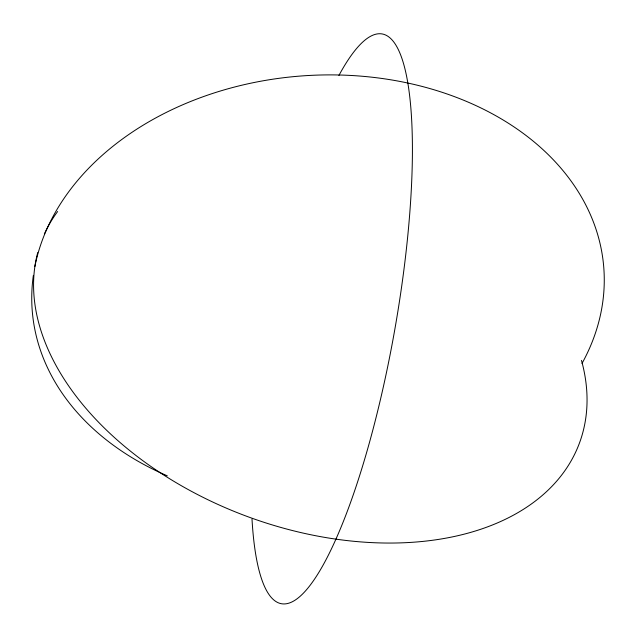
<?xml version="1.0" encoding="UTF-8"?>
<svg xmlns="http://www.w3.org/2000/svg" width="636" height="636" viewBox="0 0 636 636"><rect width="100%" height="100%" fill="white"/><g stroke="black" fill="none" stroke-linecap="round" stroke-linejoin="round"><path stroke-width="0.95" d="M581.479 360.381A287.353 185.124 20.6 0 1 314.144 535.425A287.353 185.124 20.6 0 1 37.731 252.595M44.353 234.016A287.353 185.124 20.6 0 1 57.638 211.51M338.901 75.477A289.324 63.886 -80 0 1 412.414 151.964A289.324 63.886 -80 0 1 337.08 536.53A289.324 63.886 -80 0 1 252.007 519.071M34.869 266.516A286.59 213.775 -4.1 0 1 395.036 80.534A286.59 213.775 -4.1 0 1 582.019 363.45M167.292 475.831A286.59 213.775 -4.1 0 1 33.366 275.356"/></g></svg>
